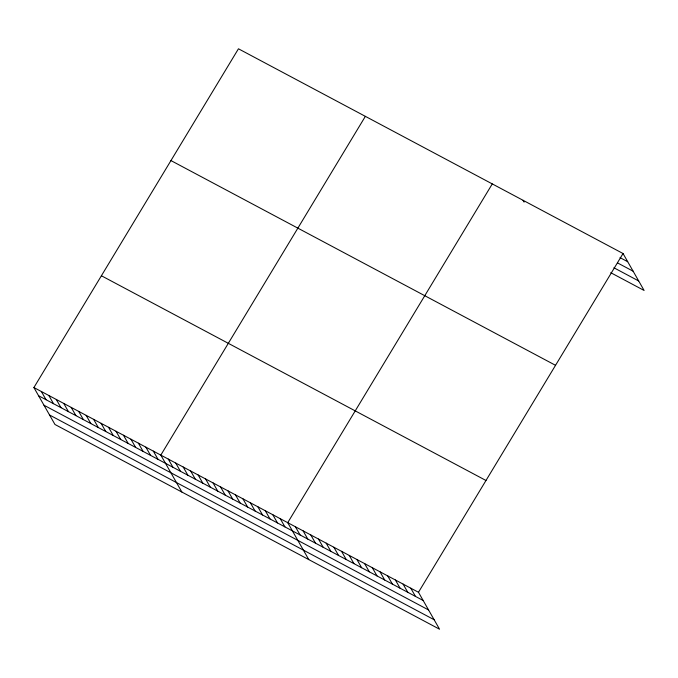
<?xml version="1.0" encoding="UTF-8"?>
<svg xmlns="http://www.w3.org/2000/svg" width="678" height="678" viewBox="0 0 678 678"><rect width="100%" height="100%" fill="white"/><g stroke="black" fill="none" stroke-linecap="round" stroke-linejoin="round"><path stroke-width="1.02" d="M33.9 387.545L418.479 592.284L439.547 629.209L54.96 424.479L33.9 387.545L238.453 48.791L623.04 253.521L644.1 290.455L610.768 272.709M365.366 116.353L160.813 455.108L181.874 492.042M492.279 183.916L287.726 522.67L308.787 559.604M418.479 592.284L623.04 253.521M620.023 257.632L627.709 261.725M617.734 263.013L633.125 271.208M613.912 267.776L638.693 280.972M170.949 160.576L555.528 365.315M101.403 275.76L485.982 480.49M38.578 395.749L423.157 600.488M43.985 405.232L428.564 609.963M49.553 414.995L434.132 619.734M523.043 200.29L524.086 202.112M410.783 588.19L415.461 596.386M403.096 584.097L407.775 592.292M395.401 579.995L400.079 588.199M387.714 575.902L392.393 584.105M380.019 571.808L384.697 580.012M372.332 567.715L377.01 575.919M364.637 563.621L369.315 571.817M356.95 559.528L361.628 567.723M349.255 555.426L353.933 563.63M341.559 551.333L346.238 559.536M333.873 547.239L338.551 555.443M326.177 543.146L330.856 551.35M318.49 539.052L323.169 547.256M310.795 534.959L315.473 543.154M303.108 530.866L307.787 539.061M295.413 526.764L300.091 534.967M280.26 518.695L284.938 526.899M272.793 514.721L277.471 522.924M265.327 510.746L270.005 518.95M257.86 506.78L262.539 514.975M250.394 502.805L255.072 511M242.927 498.83L247.606 507.025M235.461 494.855L240.139 503.051M228.003 490.88L232.681 499.076M220.536 486.906L225.215 495.101M213.07 482.931L217.748 491.135M205.603 478.956L210.282 487.16M198.137 474.981L202.815 483.185M190.671 471.007L195.349 479.21M183.204 467.032L187.882 475.236M175.738 463.057L180.416 471.261M168.28 459.082L172.958 467.286M153.347 451.133L158.025 459.337M145.88 447.158L150.558 455.362M138.414 443.183L143.092 451.387M130.947 439.217L135.625 447.412M123.481 435.242L128.159 443.437M116.023 431.267L120.692 439.463M108.556 427.293L113.234 435.488M101.09 423.318L105.768 431.513M93.623 419.343L98.302 427.547M86.157 415.368L90.835 423.572M78.69 411.393L83.369 419.597M71.224 407.419L75.902 415.622M63.757 403.444L68.436 411.648M56.299 399.469L60.978 407.673M48.833 395.494L53.511 403.698M41.366 391.52L46.045 399.723"/></g></svg>
